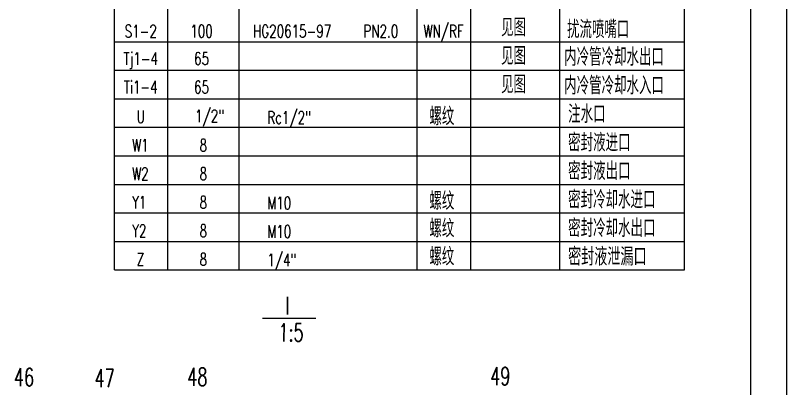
# Model space of a CAD drawing. Extents: x -1586 to 4745, y 878 to 5807.
# Drawn here: x -1208.9 to -992.5, y 5184.6 to 5289.3 of the extents above; entities that cross this region are included whole.
import ezdxf
from ezdxf.enums import TextEntityAlignment as Align

# ---------------------------------------------------------------- set-up
doc = ezdxf.new("R2010")
doc.units = 0
doc.header["$MEASUREMENT"] = 0
doc.layers.get('0').update_dxf_attribs({"linetype": 'CONTINUOUS'})
for name, color, linetype in [('剖面层', 3, 'CONTINUOUS'), ('图块层', 7, 'CONTINUOUS'), ('尺寸层', 4, 'CONTINUOUS'), ('文字层', 6, 'CONTINUOUS')]:
    doc.layers.add(name, color=color, linetype=linetype)
doc.styles.get("Standard").update_dxf_attribs({"font": 'txt.shx', "width": 0.7, "bigfont": 'hztxt.shx'})
doc.styles.add('STYLE1', font='txt.shx', dxfattribs={"width": 0.66})
doc.styles.add('SZ', font='complex.shx', dxfattribs={"width": 0.7, "bigfont": 'hztxt.shx'})

msp = doc.modelspace()

# ---------------------------------------------------------------- linework, layer by layer
at = {"layer": '剖面层'}
msp.add_line((-992.487, 5806.795), (-992.487, 4755.795), dxfattribs=at)
at = {"layer": '图块层', "color": 1}
for p, q in [((-1002.487, 4765.795), (-1002.487, 5796.795)), ((-1181.105, 5217.876), (-1181.105, 5456.876)), ((-1021.105, 5217.876), (-1021.105, 5456.876))]:
    msp.add_line(p, q, dxfattribs=at)
at = {"layer": '图块层'}
for p, q in [((-1166.105, 5217.876), (-1166.105, 5456.876)), ((-1146.105, 5217.876), (-1146.105, 5456.876)), ((-1096.105, 5217.876), (-1096.105, 5456.876)), ((-1081.105, 5217.876), (-1081.105, 5456.876)), ((-1056.105, 5217.876), (-1056.105, 5456.876)), ((-1181.105, 5281.876), (-1021.105, 5281.876)), ((-1181.105, 5273.876), (-1021.105, 5273.876)), ((-1181.105, 5265.876), (-1021.105, 5265.876)), ((-1181.105, 5257.876), (-1021.105, 5257.876)), ((-1181.105, 5249.876), (-1021.105, 5249.876)), ((-1181.105, 5241.876), (-1021.105, 5241.876)), ((-1181.105, 5233.876), (-1021.105, 5233.876)), ((-1181.105, 5225.876), (-1021.105, 5225.876)), ((-1181.105, 5217.876), (-1021.105, 5217.876))]:
    msp.add_line(p, q, dxfattribs=at)
at = {"layer": '尺寸层'}
msp.add_line((-1139.575, 5204.324), (-1124.575, 5204.324), dxfattribs=at)

# ---------------------------------------------------------------- texts
at = {"color": 0, "linetype": 'ByBlock', "style": 'STYLE1', "width": 0.66}
for s, p in [('I', (-1133.075, 5205.324)), ('1:5', (-1135.075, 5197.824))]:
    msp.add_text(s, height=5, rotation=359.9, dxfattribs=at).set_placement(p)
at = {"color": 0, "linetype": 'ByBlock', "char_height": 5, "attachment_point": 5, "rotation": 359.9, "style": 'STYLE1'}
for s, insert in [('46', (-1206.478, 5187.756)), ('47', (-1183.863, 5187.5)), ('48', (-1157.819, 5187.846)), ('49', (-1072.824, 5188.053))]:
    msp.add_mtext(s, dxfattribs=dict(at, insert=insert))
at = {"layer": '文字层', "width": 0.7}
for s, p in [('S1-2', (-1173.705, 5283.099)), ('100', (-1156.66, 5283.099)), ('WN/RF', (-1088.735, 5283.099)), ('Tj1-4', (-1173.705, 5275.411)), ('65', (-1156.66, 5275.411)), ('Ti1-4', (-1173.705, 5267.411)), ('65', (-1156.66, 5267.411))]:
    msp.add_text(s, height=3.5, dxfattribs=at).set_placement(p, align=Align.CENTER)
for s, p in [('HG20615-97   PN2.0', (-1142.197, 5283.099)), ('1/2"', (-1158.481, 5259.301)), ('Rc1/2"', (-1138.209, 5258.876)), ('U', (-1174.855, 5259.088)), ('W1', (-1176.13, 5251.088)), ('8', (-1157.206, 5251.088)), ('W2', (-1176.13, 5243.088)), ('8', (-1157.206, 5243.088)), ('Y1', (-1176.13, 5235.088)), ('8', (-1157.206, 5235.088)), ('M10', (-1138.209, 5234.876)), ('Y2', (-1176.13, 5227.088)), ('8', (-1157.206, 5227.088)), ('M10', (-1138.209, 5226.876)), ('Z', (-1174.855, 5219.088)), ('8', (-1157.206, 5219.088)), ('1/4"', (-1138.209, 5218.876))]:
    msp.add_text(s, height=3.5, dxfattribs=at).set_placement(p)
at = {"layer": '文字层', "style": 'SZ', "width": 0.7}
for p in [(-1069.106, 5283.411), (-1069.106, 5275.411), (-1069.106, 5267.411)]:
    msp.add_text('见图', height=5, dxfattribs=at).set_placement(p, align=Align.CENTER)
for s, p in [('扰流喷嘴口', (-1054.105, 5282.876)), ('内冷管冷却水出口', (-1054.902, 5275.128)), ('内冷管冷却水入口', (-1054.902, 5267.099)), ('螺纹', (-1092.717, 5258.452)), ('注水口', (-1053.779, 5259.088)), ('密封液进口', (-1053.779, 5251.088)), ('密封液出口', (-1053.779, 5243.088)), ('螺纹', (-1092.717, 5234.724)), ('密封冷却水进口', (-1053.779, 5235.088)), ('螺纹', (-1092.717, 5226.997)), ('密封冷却水出口', (-1053.779, 5227.088)), ('螺纹', (-1092.717, 5219.114))]:
    msp.add_text(s, height=5, dxfattribs=at).set_placement(p)
at = {"layer": '文字层', "style": 'SZ', "width": 0.7531}
msp.add_text('密封液泄漏口', height=5, dxfattribs=at).set_placement((-1053.779, 5219.088), (-1031.779, 5219.088), align=Align.FIT)

doc.saveas('drawing.dxf')
